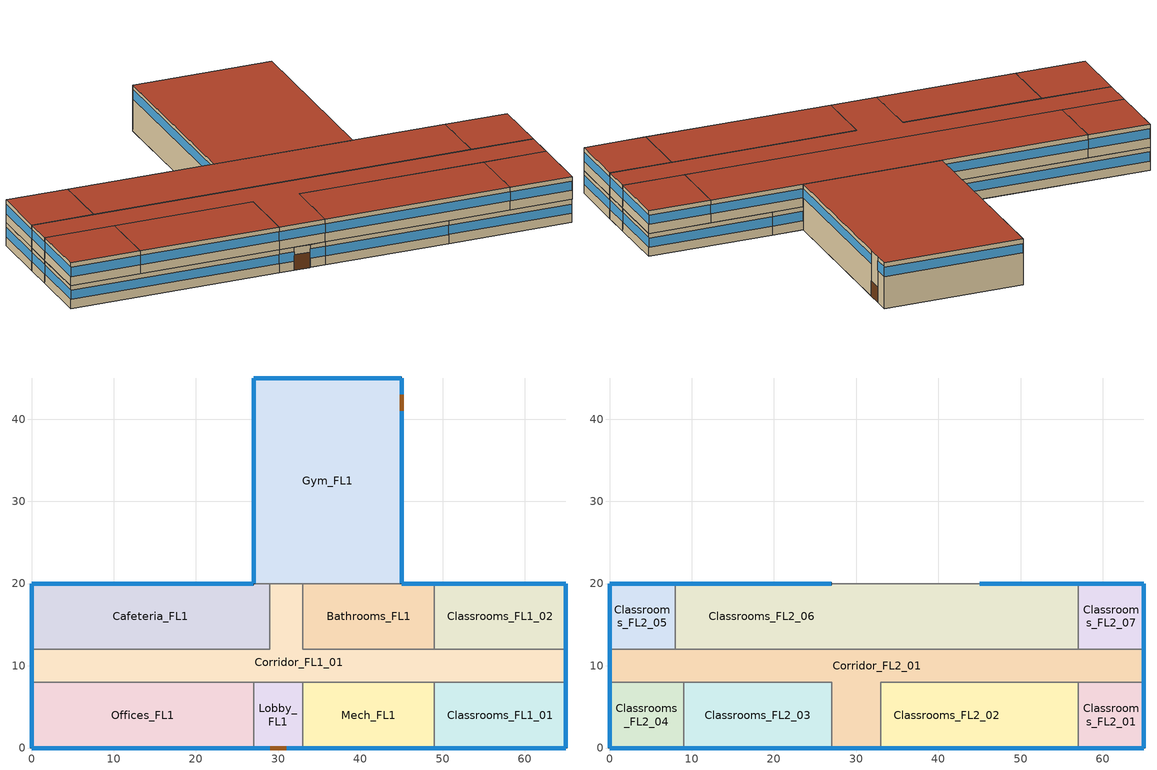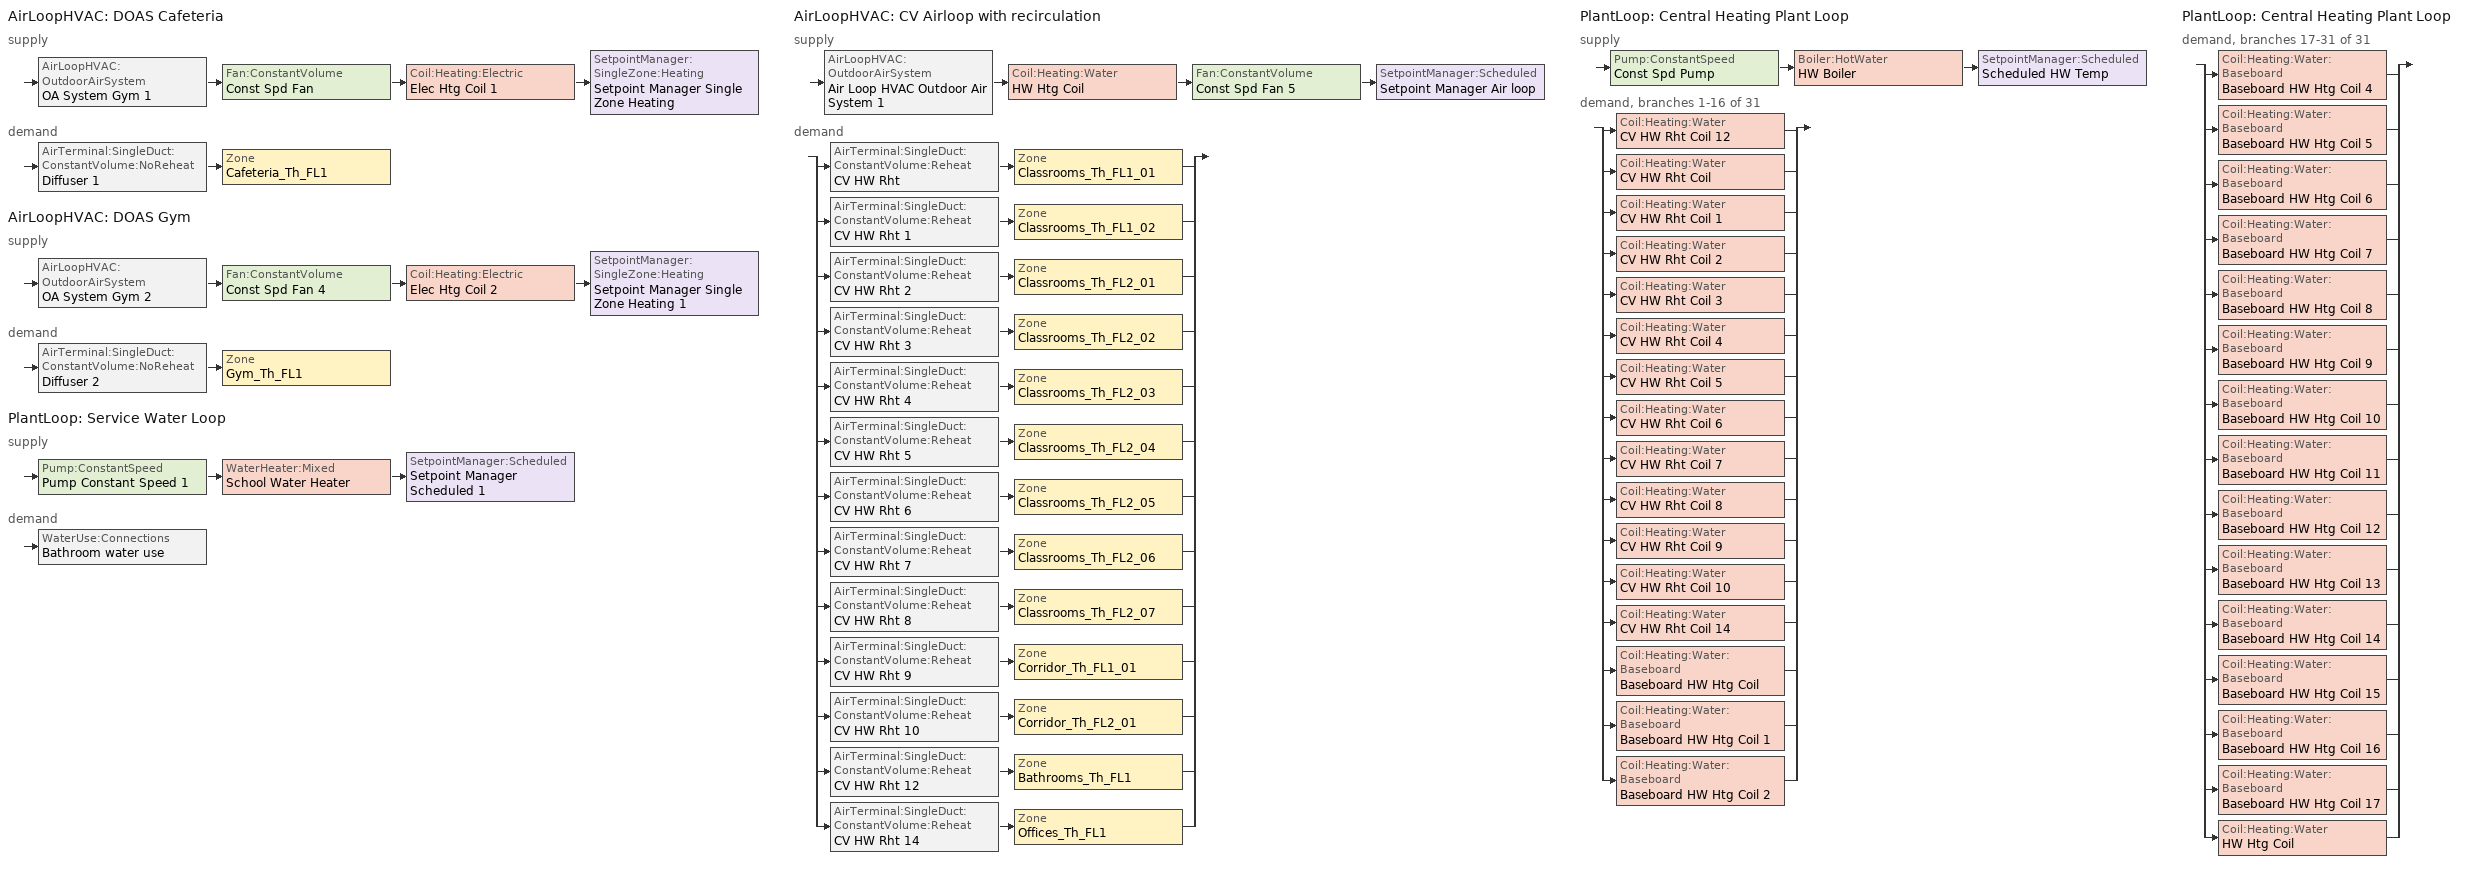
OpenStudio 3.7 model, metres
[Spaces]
Gym_FL1
 floor ground: 45,45 45,20 27,20 27,45 z0
 wall outside: 45,20 45,40.97 45,43.03 45,45 27,45 27,20 z0:6
 wall to Cafeteria_FL1: 27,20 29,20 z0:3
 wall to Corridor_FL1_01: 29,20 33,20 z0:3
 wall to Classrooms_FL2_06: 27,20 45,20 z3:6
 wall to Bathrooms_FL1: 33,20 45,20 z0:3
 window: 27,44.97 27,20.03 z4.2:5.4; 44.97,45 27.03,45 / 45,20.03 45,40.95 z4.2:5.41; 45,43.05 45,44.97 z4.2:5.46
 door: 45,41 45,43 z0:2
 roof outside: 45,20 45,45 27,45 27,20 z6
Offices_FL1
 floor ground: 27,8 27,0 0,0 0,8 z0
 wall outside: 0,8 0,0 27,0 z0:3
 wall to Corridor_FL1_01: 27,8 0,8 z0:3
 wall to Lobby_FL1: 27,0 27,8 z0:3
 window: 0,7.97 0,0.03 z1.2:2.41; 0.03,0 26.97,0 z1.2:2.4
Lobby_FL1
 floor ground: 33,8 33,0 27,0 27,8 z0
 wall outside: 27,0 28.97,0 31.03,0 33,0 z0:3
 wall to Corridor_FL1_01: 33,8 27,8 z0:3
 wall to Mech_FL1: 33,0 33,8 z0:3
 window: 27.03,0 28.95,0 / 31.05,0 32.97,0 z1.2:2.43
 door: 29,0 31,0 z0:2
Mech_FL1
 floor ground: 49,8 49,0 33,0 33,8 z0
 wall outside: 33,0 49,0 z0:3
 wall to Corridor_FL1_01: 49,8 33,8 z0:3
 wall to Classrooms_FL1_01: 49,0 49,8 z0:3
 window: 33.03,0 48.97,0 z1.2:2.4
Classrooms_FL1_01
 floor ground: 65,8 65,0 49,0 49,8 z0
 wall outside: 49,0 65,0 65,8 z0:3
 wall to Corridor_FL1_01: 65,8 49,8 z0:3
 window: 49.03,0 64.97,0 z1.2:2.4; 65,0.03 65,7.97 z1.2:2.41
Classrooms_FL1_02
 floor ground: 65,20 65,12 49,12 49,20 z0
 wall outside: 65,12 65,20 49,20 z0:3
 wall to Corridor_FL1_01: 49,12 65,12 z0:3
 wall to Bathrooms_FL1: 49,20 49,12 z0:3
 window: 65,12.03 65,19.97 z1.2:2.41; 64.97,20 49.03,20 z1.2:2.4
Bathrooms_FL1
 floor ground: 49,20 49,12 33,12 33,20 z0
 wall outside: 49,20 45,20 z0:3
 wall to Corridor_FL1_01: 33,20 33,12 49,12 z0:3
 window: 48.97,20 45.03,20 z1.2:2.42
Cafeteria_FL1
 floor ground: 29,20 29,12 0,12 0,20 z0
 wall outside: 27,20 0,20 0,12 z0:3
 wall to Corridor_FL1_01: 0,12 29,12 29,20 z0:3
 window: 26.97,20 0.03,20 z1.2:2.4; 0,19.97 0,12.03 z1.2:2.41
Corridor_FL1_01
 floor ground: 33,20 33,12 65,12 65,8 0,8 0,12 29,12 29,20 z0
 wall outside: 65,8 65,12 / 0,12 0,8 z0:3
 window: 0,11.97 0,8.03 / 65,8.03 65,11.97 z1.2:2.42
Classrooms_FL2_04
 floor to Offices_FL1: 9,8 9,0 0,0 0,8 z3
 wall outside: 0,8 0,0 9,0 z3:6
 wall to Corridor_FL2_01: 9,8 0,8 z3:6
 wall to Classrooms_FL2_03: 9,0 9,8 z3:6
 window: 0,7.97 0,0.03 / 0.03,0 8.97,0 z4.2:5.41
 roof outside: 9,0 9,8 0,8 0,0 z6
Classrooms_FL2_05
 floor to Cafeteria_FL1: 8,20 8,12 0,12 0,20 z3
 wall outside: 8,20 0,20 0,12 z3:6
 wall to Corridor_FL2_01: 0,12 8,12 z3:6
 wall to Classrooms_FL2_06: 8,12 8,20 z3:6
 window: 0,19.97 0,12.03 / 7.97,20 0.03,20 z4.2:5.41
 roof outside: 8,12 8,20 0,20 0,12 z6
Classrooms_FL2_01
 floor to Classrooms_FL1_01: 65,8 65,0 57,0 57,8 z3
 wall outside: 57,0 65,0 65,8 z3:6
 wall to Classrooms_FL2_02: 57,8 57,0 z3:6
 wall to Corridor_FL2_01: 65,8 57,8 z3:6
 window: 57.03,0 64.97,0 / 65,0.03 65,7.97 z4.2:5.41
 roof outside: 65,0 65,8 57,8 57,0 z6
Classrooms_FL2_07
 floor to Classrooms_FL1_02: 65,20 65,12 57,12 57,20 z3
 wall outside: 65,12 65,20 57,20 z3:6
 wall to Classrooms_FL2_06: 57,20 57,12 z3:6
 wall to Corridor_FL2_01: 57,12 65,12 z3:6
 window: 64.97,20 57.03,20 / 65,12.03 65,19.97 z4.2:5.41
 roof outside: 65,12 65,20 57,20 57,12 z6
Classrooms_FL2_02
 floor to Mech_FL1: 49,8 49,0 33,0 33,8 z3
 floor to Classrooms_FL1_01: 57,8 57,0 49,0 49,8 z3
 wall outside: 33,0 57,0 z3:6
 wall to Corridor_FL2_01: 57,8 33,8 33,0 z3:6
 window: 33.03,0 56.97,0 z4.2:5.4
 roof outside: 57,0 57,8 33,8 33,0 z6
Classrooms_FL2_03
 floor to Offices_FL1: 27,8 27,0 9,0 9,8 z3
 wall outside: 9,0 27,0 z3:6
 wall to Corridor_FL2_01: 27,0 27,8 9,8 z3:6
 window: 9.03,0 26.97,0 z4.2:5.4
 roof outside: 27,0 27,8 9,8 9,0 z6
Classrooms_FL2_06
 floor to Bathrooms_FL1: 49,20 49,12 33,12 33,20 z3
 floor to Classrooms_FL1_02: 57,20 57,12 49,12 49,20 z3
 floor to Corridor_FL1_01: 33,20 33,12 29,12 29,20 z3
 floor to Cafeteria_FL1: 29,20 29,12 8,12 8,20 z3
 wall outside: 27,20 8,20 / 57,20 45,20 z3:6
 wall to Corridor_FL2_01: 8,12 57,12 z3:6
 window: 56.97,20 45.03,20 z4.2:5.41; 26.97,20 8.03,20 z4.2:5.4
 roof outside: 57,12 57,20 8,20 8,12 z6
Corridor_FL2_01
 floor to Corridor_FL1_01: 65,12 65,8 0,8 0,12 z3
 floor to Lobby_FL1: 33,8 33,0 27,0 27,8 z3
 wall outside: 65,8 65,12 / 0,12 0,8 / 27,0 33,0 z3:6
 window: 0,11.97 0,8.03 / 65,8.03 65,11.97 z4.2:5.42; 27.03,0 32.97,0 z4.2:5.41
 roof outside: 33,0 33,8 65,8 65,12 0,12 0,8 27,8 27,0 z6
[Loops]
AirLoopHVAC 'DOAS Cafeteria'
 supply: AirLoopHVAC:OutdoorAirSystem 'OA System Gym 1' > Fan:ConstantVolume 'Const Spd Fan' > Coil:Heating:Electric 'Elec Htg Coil 1' > SetpointManager:SingleZone:Heating 'Setpoint Manager Single Zone Heating'
 demand: AirTerminal:SingleDuct:ConstantVolume:NoReheat 'Diffuser 1' > Zone 'Cafeteria_Th_FL1'
AirLoopHVAC 'DOAS Gym'
 supply: AirLoopHVAC:OutdoorAirSystem 'OA System Gym 2' > Fan:ConstantVolume 'Const Spd Fan 4' > Coil:Heating:Electric 'Elec Htg Coil 2' > SetpointManager:SingleZone:Heating 'Setpoint Manager Single Zone Heating 1'
 demand: AirTerminal:SingleDuct:ConstantVolume:NoReheat 'Diffuser 2' > Zone 'Gym_Th_FL1'
PlantLoop 'Service Water Loop'
 supply: Pump:ConstantSpeed 'Pump Constant Speed 1' > WaterHeater:Mixed 'School Water Heater' > SetpointManager:Scheduled 'Setpoint Manager Scheduled 1'
 demand: WaterUse:Connections 'Bathroom water use'
AirLoopHVAC 'CV Airloop with recirculation'
 supply: AirLoopHVAC:OutdoorAirSystem 'Air Loop HVAC Outdoor Air System 1' > Coil:Heating:Water 'HW Htg Coil' > Fan:ConstantVolume 'Const Spd Fan 5' > SetpointManager:Scheduled 'Setpoint Manager Air loop'
 demand: split
  | AirTerminal:SingleDuct:ConstantVolume:Reheat 'CV HW Rht' > Zone 'Classrooms_Th_FL1_01'
  | AirTerminal:SingleDuct:ConstantVolume:Reheat 'CV HW Rht 1' > Zone 'Classrooms_Th_FL1_02'
  | AirTerminal:SingleDuct:ConstantVolume:Reheat 'CV HW Rht 2' > Zone 'Classrooms_Th_FL2_01'
  | AirTerminal:SingleDuct:ConstantVolume:Reheat 'CV HW Rht 3' > Zone 'Classrooms_Th_FL2_02'
  | AirTerminal:SingleDuct:ConstantVolume:Reheat 'CV HW Rht 4' > Zone 'Classrooms_Th_FL2_03'
  | AirTerminal:SingleDuct:ConstantVolume:Reheat 'CV HW Rht 5' > Zone 'Classrooms_Th_FL2_04'
  | AirTerminal:SingleDuct:ConstantVolume:Reheat 'CV HW Rht 6' > Zone 'Classrooms_Th_FL2_05'
  | AirTerminal:SingleDuct:ConstantVolume:Reheat 'CV HW Rht 7' > Zone 'Classrooms_Th_FL2_06'
  | AirTerminal:SingleDuct:ConstantVolume:Reheat 'CV HW Rht 8' > Zone 'Classrooms_Th_FL2_07'
  | AirTerminal:SingleDuct:ConstantVolume:Reheat 'CV HW Rht 9' > Zone 'Corridor_Th_FL1_01'
  | AirTerminal:SingleDuct:ConstantVolume:Reheat 'CV HW Rht 10' > Zone 'Corridor_Th_FL2_01'
  | AirTerminal:SingleDuct:ConstantVolume:Reheat 'CV HW Rht 12' > Zone 'Bathrooms_Th_FL1'
  | AirTerminal:SingleDuct:ConstantVolume:Reheat 'CV HW Rht 14' > Zone 'Offices_Th_FL1'
PlantLoop 'Central Heating Plant Loop'
 supply: Pump:ConstantSpeed 'Const Spd Pump' > Boiler:HotWater 'HW Boiler' > SetpointManager:Scheduled 'Scheduled HW Temp'
 demand, branches 1-16 of 31: split
  | Coil:Heating:Water 'CV HW Rht Coil 12'
  | Coil:Heating:Water 'CV HW Rht Coil'
  | Coil:Heating:Water 'CV HW Rht Coil 1'
  | Coil:Heating:Water 'CV HW Rht Coil 2'
  | Coil:Heating:Water 'CV HW Rht Coil 3'
  | Coil:Heating:Water 'CV HW Rht Coil 4'
  | Coil:Heating:Water 'CV HW Rht Coil 5'
  | Coil:Heating:Water 'CV HW Rht Coil 6'
  | Coil:Heating:Water 'CV HW Rht Coil 7'
  | Coil:Heating:Water 'CV HW Rht Coil 8'
  | Coil:Heating:Water 'CV HW Rht Coil 9'
  | Coil:Heating:Water 'CV HW Rht Coil 10'
  | Coil:Heating:Water 'CV HW Rht Coil 14'
  | Coil:Heating:Water:Baseboard 'Baseboard HW Htg Coil'
  | Coil:Heating:Water:Baseboard 'Baseboard HW Htg Coil 1'
  | Coil:Heating:Water:Baseboard 'Baseboard HW Htg Coil 2'
PlantLoop 'Central Heating Plant Loop'
 demand, branches 17-31 of 31: split
  | Coil:Heating:Water:Baseboard 'Baseboard HW Htg Coil 4'
  | Coil:Heating:Water:Baseboard 'Baseboard HW Htg Coil 5'
  | Coil:Heating:Water:Baseboard 'Baseboard HW Htg Coil 6'
  | Coil:Heating:Water:Baseboard 'Baseboard HW Htg Coil 7'
  | Coil:Heating:Water:Baseboard 'Baseboard HW Htg Coil 8'
  | Coil:Heating:Water:Baseboard 'Baseboard HW Htg Coil 9'
  | Coil:Heating:Water:Baseboard 'Baseboard HW Htg Coil 10'
  | Coil:Heating:Water:Baseboard 'Baseboard HW Htg Coil 11'
  | Coil:Heating:Water:Baseboard 'Baseboard HW Htg Coil 12'
  | Coil:Heating:Water:Baseboard 'Baseboard HW Htg Coil 13'
  | Coil:Heating:Water:Baseboard 'Baseboard HW Htg Coil 14'
  | Coil:Heating:Water:Baseboard 'Baseboard HW Htg Coil 15'
  | Coil:Heating:Water:Baseboard 'Baseboard HW Htg Coil 16'
  | Coil:Heating:Water:Baseboard 'Baseboard HW Htg Coil 17'
  | Coil:Heating:Water 'HW Htg Coil'
[Building]
Building 1: North Axis {deg}=-0; Default Construction Set=School_ConstructionSet_Pre1970
[Site]
MONTREAL-TRUDEAU-IAP: Latitude {deg}=45.467; Longitude {deg}=-73.733; Time Zone {hr}=-5; Elevation {m}=36
[ClimateZones]
Climate Zone Institution Name 1=ASHRAE; Climate Zone Document Name 1=ANSI/ASHRAE Standard 169; Climate Zone Document Year 1=2006; Climate Zone Institution Name 2=CEC; Climate Zone Document Name 2=California Climate Zone Descriptions; Climate Zone Document Year 2=1995
[SizingPeriod:DesignDay] Barometric Pressure {Pa}=100893; Rain Indicator=No; Snow Indicator=No; Day of Month=21; Daylight Saving Time Indicator=No; Humidity Condition Type=Wetbulb; Dry-Bulb Temperature Range Modifier Type=DefaultMultipliers
Name | Maximum Dry-Bulb Temperature {C} | Daily Dry-Bulb Temperature Range {deltaC} | Wind Speed {m/s} | Wind Direction {deg} | Sky Clearness | Month | Day Type | Wetbulb or DewPoint at Maximum Dry-Bulb {C} | Solar Model Indicator | ASHRAE Clear Sky Optical Depth for Beam Irradiance | ASHRAE Clear Sky Optical Depth for Diffuse Irradiance
Montreal-Trudeau Intl AP Ann Htg 99.6% Condns DB | -22.9 | 0 | 4.3 | 260 | 0 | 1 | WinterDesignDay | -22.9 | ASHRAEClearSky
Montreal-Trudeau Intl AP Ann Clg .4% Condns DB=>MWB | 30.3 | 8.8 | 5.4 | 230 |  | 7 | SummerDesignDay | 22.1 | ASHRAETau | 0.431 | 2.246
[Material] Visible Absorptance=0.5
Name | Roughness | Thickness {m} | Conductivity {W/m-K} | Density {kg/m3} | Specific Heat {J/kg-K} | Solar Absorptance | Thermal Absorptance
Wood_Furniture | Smooth | 0.05 | 0.2 | 600 | 2300 | 0.5
Brick Facade | MediumRough | 0.10159 | 1.311205 | 2080 | 921.096 | 0.6 | 0.9
ExtWallConcrete_Insulation_Pre1970 | MediumRough | 0.0312 | 0.034615 | 28.8 | 1214.172 | 0.5 | 0.9
Gypsum Board | Smooth | 0.016 | 0.16 | 800 | 837 | 0.3 | 0.9
Roof Gravel | MediumRough | 0.01271 | 1.443433 | 880 | 1674.72 | 0.7 | 0.9
Roof_Insulation_Pre1970 | MediumRough | 0.116 | 0.034615 | 28.8 | 1214.172 | 0.5 | 0.9
Lightweight Concrete Roof | MediumRough | 0.0508102 | 0.360512 | 1280 | 837.36 | 0.5 | 0.9
Heavy Weight Concrete Int Floor | Rough | 0.1016 | 1.311 | 2240 | 836.8 | 0.5 | 0.9
Heavy Weight Concrete Slab | Rough | 0.3048 | 1.311 | 2240 | 836.8 | 0.5 | 0.9
[Construction]
Furnishings 1; Furnishings 2; Furnishings 3: Wood_Furniture
School_ExtWall_Pre1970: Brick Facade, Air Layer, ExtWallConcrete_Insulation_Pre1970, Gypsum Board
School_Roof_Pre1970: Roof Gravel, Roof_Insulation_Pre1970, Lightweight Concrete Roof
School_Floor_Pre1970: Heavy Weight Concrete Int Floor, Flooring Tile
School_IntWall: Gypsum Board, Gypsum Board
School_Ceiling_Pre1970: Flooring Tile, Heavy Weight Concrete Int Floor
School_Slab_Pre1970: Heavy Weight Concrete Slab, Flooring Tile
School_FixedWindow_old-construction: School_OldConstruction_FixedAssemblyWindow
School_OperableWindow_old-construction: School_OldConstruction_OperableAssemblyWindow
School_Door_old-construction: Door panel
[DefaultConstructionSet]
School_ConstructionSet_Pre1970: Default Exterior Surface Constructions=Default Surface Constructions 43; Default Interior Surface Constructions=Default Surface Constructions 44; Default Ground Contact Surface Constructions=Default Surface Constructions 45; Default Exterior SubSurface Constructions=Default Sub Surface Constructions 29; Default Interior SubSurface Constructions=Default Sub Surface Constructions 30
[DefaultSurfaceConstructions]
Name | Wall Construction | Roof Ceiling Construction | Floor Construction
Default Surface Constructions 43 | School_ExtWall_Pre1970 | School_Roof_Pre1970
Default Surface Constructions 44 | School_IntWall | School_Ceiling_Pre1970 | School_Floor_Pre1970
Default Surface Constructions 45 |  |  | School_Slab_Pre1970
[DefaultSubSurfaceConstructions] Fixed Window Construction=School_FixedWindow_old-construction; Door Construction=School_Door_old-construction
Name | Operable Window Construction
Default Sub Surface Constructions 29 | School_OperableWindow_old-construction
Default Sub Surface Constructions 30
[Material:NoMass] Roughness=MediumRough; Thermal Absorptance=0.9
Name | Thermal Resistance {m2-K/W} | Solar Absorptance | Visible Absorptance
Air Layer | 0.157 | 0.7 | 0.7
Flooring Tile | 0.13 | 0.5 | 0.2
Door panel | 0.475964 | 0.7 | 0.7
[WindowMaterial:SimpleGlazingSystem] U-Factor {W/m2-K}=3.52036; Solar Heat Gain Coefficient=0.41
School_OldConstruction_FixedAssemblyWindow; School_OldConstruction_OperableAssemblyWindow
[DesignSpecification:OutdoorAir] Outdoor Air Method=Sum
Name | Outdoor Air Flow per Person {m3/s-person} | Outdoor Air Flow per Floor Area {m3/s-m2} | Outdoor Air Flow Rate {m3/s} | Outdoor Air Flow Rate Fraction Schedule
Cafeteria Outdoor Air | 0.0038 | 0.0009 | 0
Gym Outdoor Air | 0.01 | 0.0009 | 0
Classroom Outdoor Air | 0.005 | 0.0006
Corridor Outdoor Air |  | 0.0003
Office Outdoor Air | 0.0025 | 0.0003
Bathrooms Outdoor Air | 0 |  | 1.3 | HVACOperationSchd
[ThermostatSetpoint:DualSetpoint] Heating Setpoint Temperature Schedule=HTGSETP_SCH
Thermostat Setpoint Dual Setpoint 1; Thermostat Setpoint Dual Setpoint 2; Thermostat Setpoint Dual Setpoint 3; Thermostat Setpoint Dual Setpoint 4; Thermostat Setpoint Dual Setpoint 5; Thermostat Setpoint Dual Setpoint 6; Thermostat Setpoint Dual Setpoint 7; Thermostat Setpoint Dual Setpoint 8; Thermostat Setpoint Dual Setpoint 9; Thermostat Setpoint Dual Setpoint 10; Thermostat Setpoint Dual Setpoint 11; Thermostat Setpoint Dual Setpoint 12; Thermostat Setpoint Dual Setpoint 13; Thermostat Setpoint Dual Setpoint 14; Thermostat Setpoint Dual Setpoint 15; Thermostat Setpoint Dual Setpoint 16; Thermostat Setpoint Dual Setpoint 17
[ShadingControl]
Shading Control 1: Shading Type=InteriorBlind; Multiple Surface Control Type=Sequential
[Space]
Name | Space Type | Thermal Zone | Design Specification Outdoor Air Object
Gym_FL1 | Gym | Gym_Th_FL1
Classrooms_FL2_04 | Classroom | Classrooms_Th_FL2_04
Classrooms_FL2_05 | Classroom | Classrooms_Th_FL2_05
Classrooms_FL2_01 | Classroom | Classrooms_Th_FL2_01
Classrooms_FL2_07 | Classroom | Classrooms_Th_FL2_07
Classrooms_FL2_02 | Classroom | Classrooms_Th_FL2_02
Classrooms_FL2_03 | Classroom | Classrooms_Th_FL2_03
Classrooms_FL2_06 | Classroom | Classrooms_Th_FL2_06
Offices_FL1 | Offices | Offices_Th_FL1
Lobby_FL1 | Lobby | Lobby_Th_FL1
Mech_FL1 | Mech | Mech_Th_FL1
Classrooms_FL1_01 | Classroom | Classrooms_Th_FL1_01
Classrooms_FL1_02 | Classroom | Classrooms_Th_FL1_02
Bathrooms_FL1 | Bathrooms | Bathrooms_Th_FL1 | Bathrooms Outdoor Air
Cafeteria_FL1 | Cafeteria | Cafeteria_Th_FL1
Corridor_FL2_01 | Corridors | Corridor_Th_FL2_01
Corridor_FL1_01 | Corridors | Corridor_Th_FL1_01
[BuildingStory] Nominal Floor to Floor Height {m}=3.048
Name | Nominal Z Coordinate {m}
Building Story 1 | 0
Building Story 2 | 3.048
[ThermalZone] Use Ideal Air Loads=No
Name | Thermostat
Classrooms_Th_FL1_01 | Thermostat Setpoint Dual Setpoint 2
Classrooms_Th_FL1_02 | Thermostat Setpoint Dual Setpoint 3
Classrooms_Th_FL2_01 | Thermostat Setpoint Dual Setpoint 17
Classrooms_Th_FL2_02 | Thermostat Setpoint Dual Setpoint 12
Classrooms_Th_FL2_03 | Thermostat Setpoint Dual Setpoint 16
Classrooms_Th_FL2_04 | Thermostat Setpoint Dual Setpoint 10
Classrooms_Th_FL2_05 | Thermostat Setpoint Dual Setpoint 11
Classrooms_Th_FL2_06 | Thermostat Setpoint Dual Setpoint 4
Classrooms_Th_FL2_07 | Thermostat Setpoint Dual Setpoint 13
Corridor_Th_FL1_01 | Thermostat Setpoint Dual Setpoint 15
Corridor_Th_FL2_01 | Thermostat Setpoint Dual Setpoint 7
Gym_Th_FL1 | Thermostat Setpoint Dual Setpoint 5
Offices_Th_FL1 | Thermostat Setpoint Dual Setpoint 14
Cafeteria_Th_FL1 | Thermostat Setpoint Dual Setpoint 9
Bathrooms_Th_FL1 | Thermostat Setpoint Dual Setpoint 1
Lobby_Th_FL1 | Thermostat Setpoint Dual Setpoint 8
Mech_Th_FL1 | Thermostat Setpoint Dual Setpoint 6
[Sizing:Zone] Zone Cooling Design Supply Air Temperature Input Method=SupplyAirTemperature; Zone Cooling Design Supply Air Temperature {C}=14; Zone Cooling Design Supply Air Temperature Difference {deltaC}=11.11; Zone Heating Design Supply Air Temperature Input Method=SupplyAirTemperature; Zone Heating Design Supply Air Temperature {C}=40; Zone Heating Design Supply Air Temperature Difference {deltaC}=11.11; Zone Cooling Design Supply Air Humidity Ratio {kg-H2O/kg-air}=0.0085; Zone Heating Design Supply Air Humidity Ratio {kg-H2O/kg-air}=0.008; Cooling Design Air Flow Method=DesignDay; Heating Design Air Flow Method=DesignDay; Account for Dedicated Outdoor Air System=No; Dedicated Outdoor Air System Control Strategy=NeutralSupplyAir; Dedicated Outdoor Air Low Setpoint Temperature for Design {C}=autosize; Dedicated Outdoor Air High Setpoint Temperature for Design {C}=autosize; Zone Load Sizing Method=Sensible Load Only No Latent Load; Zone Latent Cooling Design Supply Air Humidity Ratio Input Method=HumidityRatioDifference; Zone Cooling Design Supply Air Humidity Ratio Difference {kgWater/kgDryAir}=0.005; Zone Latent Heating Design Supply Air Humidity Ratio Input Method=HumidityRatioDifference; Zone Humidification Design Supply Air Humidity Ratio Difference {kgWater/kgDryAir}=0.005
Classrooms_Th_FL1_01; Classrooms_Th_FL1_02; Classrooms_Th_FL2_01; Classrooms_Th_FL2_02; Classrooms_Th_FL2_03; Classrooms_Th_FL2_04; Classrooms_Th_FL2_05; Classrooms_Th_FL2_06; Classrooms_Th_FL2_07; Corridor_Th_FL1_01; Corridor_Th_FL2_01; Gym_Th_FL1; Offices_Th_FL1; Cafeteria_Th_FL1; Bathrooms_Th_FL1; Lobby_Th_FL1; Mech_Th_FL1
[Zone equipment]
Classrooms_Th_FL1_01: CV HW Rht, HW Baseboard 4
Classrooms_Th_FL1_02: CV HW Rht 1, HW Baseboard 14
Classrooms_Th_FL2_01: CV HW Rht 2, HW Baseboard 1
Classrooms_Th_FL2_02: CV HW Rht 3, HW Baseboard 7
Classrooms_Th_FL2_03: CV HW Rht 4, HW Baseboard 12
Classrooms_Th_FL2_04: CV HW Rht 5, HW Baseboard 9
Classrooms_Th_FL2_05: CV HW Rht 6, HW Baseboard 16
Classrooms_Th_FL2_06: CV HW Rht 7, HW Baseboard 5
Classrooms_Th_FL2_07: CV HW Rht 8, HW Baseboard 2
Corridor_Th_FL1_01: CV HW Rht 9, HW Baseboard 13
Corridor_Th_FL2_01: CV HW Rht 10, HW Baseboard 8
Gym_Th_FL1: Diffuser 2, HW Baseboard 10
Offices_Th_FL1: CV HW Rht 14, HW Baseboard 6
Cafeteria_Th_FL1: Diffuser 1, HW Baseboard 11
Bathrooms_Th_FL1: Zone Exhaust Fan 1, CV HW Rht 12, HW Baseboard
Lobby_Th_FL1: HW Baseboard 17
Mech_Th_FL1: HW Baseboard 15
[Fan:ZoneExhaust]
Zone Exhaust Fan 1: Availability Schedule=HVACOperationSchd; Fan Total Efficiency=0.7; Pressure Rise {Pa}=125; Maximum Flow Rate {m3/s}=1.3; Flow Fraction Schedule=MinOA_Sched; System Availability Manager Coupling Mode=Decoupled; Balanced Exhaust Fraction Schedule=ALWAYS_OFF
[AirLoopHVAC] Design Return Air Flow Fraction of Supply Air Flow=1
Name | Availability Schedule | Design Supply Air Flow Rate {m3/s}
DOAS Cafeteria; DOAS Gym | HVACOperationSchd | Autosize
CV Airloop with recirculation | HVACOperationSchedule | autosize
[Sizing:System] Preheat Design Temperature {C}=7; Preheat Design Humidity Ratio {kg-H2O/kg-Air}=0.008; Precool Design Temperature {C}=12.8; Precool Design Humidity Ratio {kg-H2O/kg-Air}=0.008; Central Cooling Design Supply Air Temperature {C}=12.8; 100% Outdoor Air in Cooling=Yes; 100% Outdoor Air in Heating=Yes; Central Cooling Design Supply Air Humidity Ratio {kg-H2O/kg-Air}=0.0085; Zone Maximum Outdoor Air Fraction=1; Cooling Supply Air Flow Rate Per Floor Area {m3/s-m2}=0.00996765; Cooling Fraction of Autosized Cooling Supply Air Flow Rate=1; Cooling Supply Air Flow Rate Per Unit Cooling Capacity {m3/s-W}=3.94755e-05; Heating Supply Air Flow Rate Per Floor Area {m3/s-m2}=0.00996765; Heating Fraction of Autosized Heating Supply Air Flow Rate=1; Heating Fraction of Autosized Cooling Supply Air Flow Rate=1; Heating Supply Air Flow Rate Per Unit Heating Capacity {m3/s-W}=3.15882e-05; Cooling Design Capacity Method=CoolingDesignCapacity; Cooling Design Capacity {W}=autosize; Cooling Design Capacity Per Floor Area {W/m2}=234.7; Fraction of Autosized Cooling Design Capacity=1; Heating Design Capacity Method=HeatingDesignCapacity; Heating Design Capacity {W}=autosize; Heating Design Capacity Per Floor Area {W/m2}=157; Fraction of Autosized Heating Design Capacity=1; Central Cooling Capacity Control Method=OnOff; Occupant Diversity=autosize
Name | Type of Load to Size On | Design Outdoor Air Flow Rate {m3/s} | Central Heating Maximum System Air Flow Ratio | Central Heating Design Supply Air Temperature {C} | Sizing Option | Central Heating Design Supply Air Humidity Ratio {kg-H2O/kg-Air} | Cooling Design Air Flow Method | Cooling Design Air Flow Rate {m3/s} | Heating Design Air Flow Method | Heating Design Air Flow Rate {m3/s} | System Outdoor Air Method
DOAS Cafeteria; DOAS Gym | Sensible | Autosize | Autosize | 40 | NonCoincident | 0.008 | DesignDay | 0 | DesignDay | 0 | ZoneSum
CV Airloop with recirculation | VentilationRequirement |  | 0.3 | 16.7
[Fan:ConstantVolume]
Name | Availability Schedule | Pressure Rise {Pa} | Maximum Flow Rate {m3/s}
Const Spd Fan; Const Spd Fan 4 | Always On Discrete | 75 | Autosize
Const Spd Fan 2; Const Spd Fan 3 | Always On Discrete hvac_library | 75 | Autosize
Const Spd Fan 5 | Always On Discrete hvac_library | 500 | AutoSize
[AirTerminal:SingleDuct:ConstantVolume:NoReheat] Availability Schedule=Always On Discrete; Maximum Air Flow Rate {m3/s}=AutoSize
Diffuser 1; Diffuser 2
[AirLoopHVAC:OutdoorAirSystem]
Name | Controller
OA System Gym 1 | Outdoor Air Controller 1
OA System Gym 2 | Outdoor Air Controller 2
Air Loop HVAC Outdoor Air System 1 | Controller Outdoor Air 1
[Controller:OutdoorAir] Maximum Outdoor Air Flow Rate {m3/s}=Autosize; Economizer Control Type=NoEconomizer; Economizer Maximum Limit Dry-Bulb Temperature {C}=28; Economizer Maximum Limit Enthalpy {J/kg}=64000; Economizer Minimum Limit Dry-Bulb Temperature {C}=-100; Lockout Type=NoLockout; Minimum Limit Type=FixedMinimum; High Humidity Control=No; Economizer Operation Staging=InterlockedWithMechanicalCooling
Name | Minimum Outdoor Air Flow Rate {m3/s} | Controller Mechanical Ventilation | Heat Recovery Bypass Control Type | Economizer Control Action Type
Outdoor Air Controller 1 | Autosize | Controller Mechanical Ventilation 2 | BypassWhenOAFlowGreaterThanMinimum
Outdoor Air Controller 2 | Autosize | Controller Mechanical Ventilation 3 | BypassWhenOAFlowGreaterThanMinimum
Controller Outdoor Air 1 | 0 | Controller Mechanical Ventilation 1 | BypassWhenWithinEconomizerLimits | ModulateFlow
[Controller:MechanicalVentilation]
Name | Availability Schedule | System Outdoor Air Method
Controller Mechanical Ventilation 2; Controller Mechanical Ventilation 3 | Always On Discrete hvac_library | ZoneSum
Controller Mechanical Ventilation 1 | Always On Discrete
[Coil:Heating:Electric] Availability Schedule=Always On Discrete hvac_library
Elec Htg Coil 1; Elec Htg Coil 2
[WaterUse:Connections]
Bathroom water use: Water Use Equipment Name 2=Water Fixture
[WaterUse:Equipment]
Water Fixture: Water Use Equipment Definition=SHW_WaterUseDefinition; Space=Bathrooms_FL1; Flow Rate Fraction Schedule=SHW_FlowRate_LphPerStudent
[PlantLoop] Glycol Concentration=0; Plant Loop Volume {m3}=Autocalculate; Load Distribution Scheme=Optimal
Name | Maximum Loop Temperature {C} | Minimum Loop Temperature {C} | Fluid Type
Service Water Loop | 60 | 10
Central Heating Plant Loop |  |  | Water
[Sizing:Plant] Loop Type=Heating; Sizing Option=NonCoincident; Zone Timesteps in Averaging Window=1; Coincident Sizing Factor Mode=None
Name | Design Loop Exit Temperature {C} | Loop Design Temperature Difference {deltaC}
Service Water Loop | 60 | 5
Central Heating Plant Loop | 82 | 11
[SetpointManager:Scheduled] Control Variable=Temperature
Name | Schedule
Setpoint Manager Scheduled 1 | SHW_Temperature_140F
Setpoint Manager Air loop | Air loop Central Temperature
Scheduled HW Temp | Boiler Outlet Setpoint Temperature
[Pump:ConstantSpeed] Rated Flow Rate {m3/s}=autosize; Rated Power Consumption {W}=autosize; Motor Efficiency=0.9; Fraction of Motor Inefficiencies to Fluid Stream=0; Pump Control Type=Intermittent; Design Power Sizing Method=PowerPerFlowPerPressure; Design Electric Power per Unit Flow Rate {W/(m3/s)}=348701.1; Design Shaft Power per Unit Flow Rate per Unit Head {W-s/m3-Pa}=1.28205
Name | Rated Pump Head {Pa}
Pump Constant Speed 1 | 29891
Const Spd Pump | 179352
[WaterHeater:Mixed]
School Water Heater: Tank Volume {m3}=Autosize; Setpoint Temperature Schedule=SHW_Temperature_140F; Deadband Temperature Difference {deltaC}=5; Maximum Temperature Limit {C}=82.22222; Heater Control Type=Cycle; Heater Maximum Capacity {W}=Autosize; Heater Fuel Type=Electricity; Heater Thermal Efficiency=1; Off Cycle Parasitic Fuel Consumption Rate {W}=10; Off Cycle Parasitic Fuel Type=Electricity; Off Cycle Parasitic Heat Fraction to Tank=0; On Cycle Parasitic Fuel Consumption Rate {W}=10; On Cycle Parasitic Fuel Type=Electricity; Ambient Temperature Indicator=ThermalZone; Ambient Temperature Thermal Zone=Mech_Th_FL1; Off Cycle Loss Coefficient to Ambient Temperature {W/K}=4; On Cycle Loss Coefficient to Ambient Temperature {W/K}=4; Use Side Effectiveness=1; Source Side Effectiveness=1; Use Side Design Flow Rate {m3/s}=autosize; Source Side Design Flow Rate {m3/s}=autosize; Indirect Water Heating Recovery Time {hr}=1.5; Source Side Flow Control Mode=IndirectHeatPrimarySetpoint
[WaterHeater:Sizing]
School Water Heater: Design Mode=PeakDraw; Time Storage Can Meet Peak Draw {hr}=0.538503; Time for Tank Recovery {hr}=2; Nominal Tank Volume for Autosizing Plant Connections {m3}=1
[SetpointManager:SingleZone:Heating] Control Variable=Temperature; Minimum Supply Air Temperature {C}=10; Maximum Supply Air Temperature {C}=18
Name | Control Zone
Setpoint Manager Single Zone Heating | Cafeteria_Th_FL1
Setpoint Manager Single Zone Heating 1 | Gym_Th_FL1
[WaterUse:Equipment:Definition]
SHW_WaterUseDefinition: Peak Flow Rate {m3/s}=0.00010278; Target Temperature Schedule=SHW_Temperature_140F; Sensible Fraction Schedule=Fraction Sensible - 0.2; Latent Fraction Schedule=Fraction Sensible - 0.05
[AirTerminal:SingleDuct:ConstantVolume:Reheat] Availability Schedule=Always On Discrete hvac_library; Maximum Air Flow Rate {m3/s}=autosize; Maximum Hot Water or Steam Flow Rate {m3/s}=autosize; Minimum Hot Water or Steam Flow Rate {m3/s}=0; Convergence Tolerance=0.001; Maximum Reheat Air Temperature {C}=35
Name | Reheat Coil
CV HW Rht | CV HW Rht Coil
CV HW Rht 1 | CV HW Rht Coil 1
CV HW Rht 2 | CV HW Rht Coil 2
CV HW Rht 3 | CV HW Rht Coil 3
CV HW Rht 4 | CV HW Rht Coil 4
CV HW Rht 5 | CV HW Rht Coil 5
CV HW Rht 6 | CV HW Rht Coil 6
CV HW Rht 7 | CV HW Rht Coil 7
CV HW Rht 8 | CV HW Rht Coil 8
CV HW Rht 9 | CV HW Rht Coil 9
CV HW Rht 10 | CV HW Rht Coil 10
CV HW Rht 12 | CV HW Rht Coil 12
CV HW Rht 14 | CV HW Rht Coil 14
[Coil:Heating:Water] Availability Schedule=Always On Discrete hvac_library
CV HW Rht Coil; CV HW Rht Coil 1; CV HW Rht Coil 2; CV HW Rht Coil 3; CV HW Rht Coil 4; CV HW Rht Coil 5; CV HW Rht Coil 6; CV HW Rht Coil 7; CV HW Rht Coil 8; CV HW Rht Coil 9; CV HW Rht Coil 10; CV HW Rht Coil 12; CV HW Rht Coil 14; HW Htg Coil
[Boiler:HotWater]
HW Boiler: Fuel Type=Electricity; Nominal Thermal Efficiency=1; Efficiency Curve Temperature Evaluation Variable=LeavingBoiler; Normalized Boiler Efficiency Curve=Boiler Efficiency; Water Outlet Upper Temperature Limit {C}=99; Boiler Flow Mode=NotModulated; On Cycle Parasitic Electric Load {W}=0; Off Cycle Parasitic Fuel Load {W}=0; Sizing Factor=1
[ZoneHVAC:Baseboard:Convective:Water] Availability Schedule=Always On Discrete hvac_library
Name | Heating Coil
HW Baseboard | Baseboard HW Htg Coil
HW Baseboard 1 | Baseboard HW Htg Coil 1
HW Baseboard 2 | Baseboard HW Htg Coil 2
HW Baseboard 4 | Baseboard HW Htg Coil 4
HW Baseboard 5 | Baseboard HW Htg Coil 5
HW Baseboard 6 | Baseboard HW Htg Coil 6
HW Baseboard 7 | Baseboard HW Htg Coil 7
HW Baseboard 8 | Baseboard HW Htg Coil 8
HW Baseboard 9 | Baseboard HW Htg Coil 9
HW Baseboard 10 | Baseboard HW Htg Coil 10
HW Baseboard 11 | Baseboard HW Htg Coil 11
HW Baseboard 12 | Baseboard HW Htg Coil 12
HW Baseboard 13 | Baseboard HW Htg Coil 13
HW Baseboard 14 | Baseboard HW Htg Coil 14
HW Baseboard 15 | Baseboard HW Htg Coil 15
HW Baseboard 16 | Baseboard HW Htg Coil 16
HW Baseboard 17 | Baseboard HW Htg Coil 17
[Coil:Heating:Water:Baseboard] Heating Design Capacity Method=HeatingDesignCapacity; Heating Design Capacity {W}=Autosize; Heating Design Capacity Per Floor Area {W/m2}=0; Fraction of Autosized Heating Design Capacity=0.8; U-Factor Times Area Value {W/K}=autosize; Maximum Water Flow Rate {m3/s}=autosize; Convergence Tolerance=0.001
Baseboard HW Htg Coil; Baseboard HW Htg Coil 1; Baseboard HW Htg Coil 2; Baseboard HW Htg Coil 4; Baseboard HW Htg Coil 5; Baseboard HW Htg Coil 6; Baseboard HW Htg Coil 7; Baseboard HW Htg Coil 8; Baseboard HW Htg Coil 9; Baseboard HW Htg Coil 10; Baseboard HW Htg Coil 11; Baseboard HW Htg Coil 12; Baseboard HW Htg Coil 13; Baseboard HW Htg Coil 14; Baseboard HW Htg Coil 15; Baseboard HW Htg Coil 16; Baseboard HW Htg Coil 17
[Controller:WaterCoil]
Controller Water Coil 1: Water Coil=HW Htg Coil; Action=Normal
[SpaceType]
Name | Design Specification Outdoor Air Object
Bathrooms; Mech
Cafeteria | Cafeteria Outdoor Air
Classroom | Classroom Outdoor Air
Corridors; Lobby | Corridor Outdoor Air
Gym | Gym Outdoor Air
Offices | Office Outdoor Air
[InternalMass] Multiplier=1
Name | Internal Mass Definition | Space or SpaceType
Internal Mass 10 | InternalMass_Furnishing | Bathrooms
Internal Mass 11 | InternalMass_Furnishing | Classroom
Internal Mass 14 | InternalMass_Furnishing 1 | Mech
Internal Mass 13 | InternalMass_Furnishing 2 | Offices
[InternalMass:Definition] Design Level Calculation Method=SurfaceArea; Surface Area {m2}=40
Name | Construction
InternalMass_Furnishing | Furnishings 1
InternalMass_Furnishing 1 | Furnishings 2
InternalMass_Furnishing 2 | Furnishings 3
[People] Activity Level Schedule=ACTIVITY_SCH; Multiplier=1
Name | People Definition | Space or SpaceType | Number of People Schedule
People 1 | School_Bathroom_People | Bathrooms | School_OccupantSchedule
People 2 | School_Cafeteria_People | Cafeteria | School_OccupantSchedule_Cafeteria
People 4 | School_Classroom_People | Classroom | School_OccupantSchedule
People 5 | School_Corridor_People | Corridors | School_OccupantSchedule
People 3 | School_Gym_People | Gym | School_OccupantSchedule
People 9 | School_Corridor_People | Lobby | School_OccupantSchedule
People 7 | School_Offices_People | Offices | School_OccupantSchedule
[People:Definition] Fraction Radiant=0.3; Enable ASHRAE 55 Comfort Warnings=No; Mean Radiant Temperature Calculation Type=ZoneAveraged; Thermal Comfort Model Type 1=AdaptiveASH55
Name | Number of People Calculation Method | Number of People {people} | Space Floor Area per Person {m2/person}
School_Bathroom_People; School_Corridor_People | People | 0
School_Cafeteria_People | Area/Person |  | 0.929
School_Classroom_People | Area/Person |  | 3.4
School_Gym_People | People | 25
School_Offices_People | Area/Person |  | 18.579
[Lights] Lights Definition=School_Lighting; Schedule=School_LightingSchedule; Fraction Replaceable=1
Name | Space or SpaceType
Lights 8 | Bathrooms
Lights 2 | Cafeteria
Lights 3 | Classroom
Lights 4 | Corridors
Lights 5 | Gym
Lights 9 | Lobby
Lights 10 | Mech
Lights 7 | Offices
[Lights:Definition]
School_Lighting: Design Level Calculation Method=Watts/Area; Watts per Space Floor Area {W/m2}=8; Fraction Radiant=0.4; Fraction Visible=0.2
[ElectricEquipment] Electric Equipment Definition=School_PlugLoads; Schedule=School_PlugLoadSchedule
Name | Space or SpaceType
Electric Equipment 2 | Classroom
Electric Equipment 3 | Gym
Electric Equipment 5 | Offices
[ElectricEquipment:Definition]
School_PlugLoads: Design Level Calculation Method=Watts/Area; Watts per Space Floor Area {W/m2}=5; Fraction Radiant=0.2
[SpaceInfiltration:DesignFlowRate] Velocity Term Coefficient=0
Name | Space or SpaceType | Schedule | Design Flow Rate Calculation Method | Design Flow Rate {m3/s} | Constant Term Coefficient | Temperature Term Coefficient | Velocity Squared Term Coefficient | Flow per Exterior Surface Area {m3/s-m2}
Lobby_Door_Infiltration 1 | Lobby | INFIL_Door_Opening_SCH | Flow/Space | 3.03132 | 1 | 0 | 0
School Infiltration NIST OldConstruction HVACoff | Bathrooms | HVACOperationSchedule_Inverse | Flow/ExteriorArea |  | -0.0043 | 0.003 | 0.0215 | 0.00056896
School Infiltration NIST OldConstruction HVACoff 1 | Cafeteria | HVACOperationSchedule_Inverse | Flow/ExteriorArea |  | -0.0043 | 0.003 | 0.0215 | 0.00056896
School Infiltration NIST OldConstruction HVACoff 2 | Corridors | HVACOperationSchedule_Inverse | Flow/ExteriorArea |  | -0.0043 | 0.003 | 0.0215 | 0.00056896
School Infiltration NIST OldConstruction HVACoff 3 | Offices | HVACOperationSchedule_Inverse | Flow/ExteriorArea |  | -0.0043 | 0.003 | 0.0215 | 0.00056896
School Infiltration NIST OldConstruction HVACoff 4 | Classroom | HVACOperationSchedule_Inverse | Flow/ExteriorArea |  | -0.0043 | 0.003 | 0.0215 | 0.00056896
School Infiltration NIST OldConstruction HVACoff 5 | Gym | HVACOperationSchedule_Inverse | Flow/ExteriorArea |  | -0.0043 | 0.003 | 0.0215 | 0.00056896
School Infiltration NIST OldConstruction HVACoff 6 | Lobby | HVACOperationSchedule_Inverse | Flow/ExteriorArea |  | -0.0043 | 0.003 | 0.0215 | 0.00056896
School Infiltration NIST OldConstruction HVACoff 7 | Mech | HVACOperationSchedule_Inverse | Flow/ExteriorArea |  | -0.0043 | 0.003 | 0.0215 | 0.00056896
School Infiltration NIST OldConstruction HVACon | Bathrooms | HVACOperationSchedule | Flow/ExteriorArea |  | 0 | 0.0056 | 0.0305 | 0.00056896
School Infiltration NIST OldConstruction HVACon 1 | Cafeteria | HVACOperationSchedule | Flow/ExteriorArea |  | 0 | 0.0056 | 0.0305 | 0.00056896
School Infiltration NIST OldConstruction HVACon 2 | Corridors | HVACOperationSchedule | Flow/ExteriorArea |  | 0 | 0.0056 | 0.0305 | 0.00056896
School Infiltration NIST OldConstruction HVACon 3 | Offices | HVACOperationSchedule | Flow/ExteriorArea |  | 0 | 0.0056 | 0.0305 | 0.00056896
School Infiltration NIST OldConstruction HVACon 4 | Classroom | HVACOperationSchedule | Flow/ExteriorArea |  | 0 | 0.0056 | 0.0305 | 0.00056896
School Infiltration NIST OldConstruction HVACon 5 | Gym | HVACOperationSchedule | Flow/ExteriorArea |  | 0 | 0.0056 | 0.0305 | 0.00056896
School Infiltration NIST OldConstruction HVACon 6 | Lobby | HVACOperationSchedule | Flow/ExteriorArea |  | 0 | 0.0056 | 0.0305 | 0.00056896
School Infiltration NIST OldConstruction HVACon 7 | Mech | HVACOperationSchedule | Flow/ExteriorArea |  | 0 | 0.0056 | 0.0305 | 0.00056896
[Schedule:Constant] Value=1
Always On Discrete; Always On Discrete hvac_library
[Schedule:Ruleset]
SHW_Temperature_140F: Default Day Schedule=SHW_Temperature_140F_Default; Summer Design Day Schedule=SHW_Temperature_140F_Summer_Design_Day; Winter Design Day Schedule=SHW_Temperature_140F_Winter_Design_Day
Fraction Sensible - 0.2: Default Day Schedule=Fraction Sensible DefaultDay - 0.2
Fraction Sensible - 0.05: Default Day Schedule=Fraction Latent DefaultDay - 0.05
SHW_FlowRate_LphPerStudent: Default Day Schedule=Schedule Day 3
Air loop Central Temperature: Default Day Schedule=Schedule Day 5
Boiler Outlet Setpoint Temperature: Default Day Schedule=Hot Water Temperature Default; Summer Design Day Schedule=Hot Water Temperature Summer Design Day; Winter Design Day Schedule=Hot Water Temperature Winter Design Day
School_OccupantSchedule: Default Day Schedule=Schedule Day 46; Holiday Schedule=Schedule Day 48
School_OccupantSchedule_Cafeteria: Default Day Schedule=Schedule Day 49
HVACOperationSchedule: Default Day Schedule=Schedule Day 6
HVACOperationSchedule_Inverse: Default Day Schedule=Schedule Day 50
School_LightingSchedule: Default Day Schedule=Schedule Day 70; Holiday Schedule=Schedule Day 52
School_PlugLoadSchedule: Default Day Schedule=Schedule Day 62; Holiday Schedule=Schedule Day 63
[Schedule:Day]
SHW_Temperature_140F_Default; SHW_Temperature_140F_Summer_Design_Day; SHW_Temperature_140F_Winter_Design_Day: 24, 0, 60
Fraction Sensible DefaultDay - 0.2: 24, 0, 0.2
Fraction Latent DefaultDay - 0.05: 24, 0, 0.05
Schedule Day 3: 9, 0, 0, 11, 0, 0.144, 13, 0, 0.489, 14, 0, 0.647, 15, 0, 0.287, 16, 0, 0.072, 24, 0, 0
Schedule Day 4; Schedule Day 48; Schedule Day 47: 24, 0, 0
Schedule Day 5: 24, 0, 13
Hot Water Temperature Default: 24, 0, 95
Hot Water Temperature Summer Design Day; Hot Water Temperature Winter Design Day: 24, 0, 67
Schedule Day 46: 8, 0, 0, 9, 0, 0.1, 12, 0, 0.9, 16, 0, 0.8, 17, 0, 0.5, 18, 0, 0.2, 19, 0, 0.1, 22, 0, 0.3, 23, 0, 0.1, 24, 0, 0
Schedule Day 49: 8, 0, 0, 11, 0, 0.05, 14, 0, 0.9, 22, 0, 0.05, 24, 0, 0
Schedule Day 6: 7, 0, 0, 19, 0, 1, 24, 0, 0
Schedule Day 50: 7, 0, 1, 19, 0, 0, 24, 0, 1
Schedule Day 70; Schedule Day 62: 6, 0, 0.175, 7, 0, 0.231, 8, 0, 0.385, 11, 0, 0.693, 12, 0, 0.539, 16, 0, 0.616, 17, 0, 0.385, 19, 0, 0.231, 24, 0, 0.175
Schedule Day 52; Schedule Day 55; Schedule Day 63; Schedule Day 65: 24, 0, 0.175
Schedule Day 60; Schedule Day 64: 6, 0, 0.175, 7, 0, 0.23076, 8, 0, 0.30768, 15, 0, 0.339027, 16, 0, 0.30768, 17, 0, 0.23076, 24, 0, 0.175
[Schedule:Compact]
ACTIVITY_SCH: Through: 12/31, For: AllDays, Until: 24:00, 120
INFIL_Door_Opening_SCH: Through: 12/31, For: Weekdays, Until: 07:00, 0, Until: 07:30, 0.1, Until: 08:00, 0.5, Until: 15:00, 0.05, Until: 15:30, 0.1, Until: 16:00, 0.5, Until: 18:00, 0.05, Until: 24:00, 0, For: Saturday Sunday Holidays AllOtherDays, Until: 24:00, 0
HVACOperationSchd: Through: 12/31, For: Weekdays SummerDesignDay WinterDesignDay, Until: 07:00, 0, Until: 19:00, 1, Until: 24:00, 0, For: WeekEnds Holidays AllOtherDays, Until: 24:00, 0
MinOA_Sched: Through: 12/31, For: AllDays, Until: 24:00, 1
ALWAYS_OFF: Through: 12/31, For: AllDays, Until: 24:00, 0
HTGSETP_SCH: Through: 12/31, For: SummerDesignDay, Until: 24:00, 18, For: WinterDesignDay, Until: 24:00, 22, For: Weekdays, Until: 06:00, 18, Until: 07:00, 19, Until: 08:00, 20, Until: 08:30, 21, Until: 19:00, 22, Until: 24:00, 18, For: WeekEnds Holidays AllOtherDays, Until: 24:00, 18
[Schedule:Rule]
Name | Schedule Ruleset | Rule Order | Day Schedule | Apply Sunday | Apply Saturday | Apply Monday | Apply Tuesday | Apply Wednesday | Apply Thursday | Apply Friday | Date Specification Type | Start Month | Start Day | End Month | End Day
Schedule Rule 1 | SHW_FlowRate_LphPerStudent | 0 | Schedule Day 4 | Yes | Yes
Schedule Rule 7 | School_OccupantSchedule | 0 | Schedule Day 47 | Yes | Yes
Schedule Rule 12 | School_LightingSchedule | 0 | Schedule Day 60 |  |  | Yes | Yes | Yes | Yes | Yes | DateRange | 7 | 1 | 8 | 31
Schedule Rule 11 | School_LightingSchedule | 1 | Schedule Day 55 | Yes | Yes
Schedule Rule 8 | School_PlugLoadSchedule | 0 | Schedule Day 64 |  |  | Yes | Yes | Yes | Yes | Yes | DateRange | 7 | 1 | 8 | 31
Schedule Rule 9 | School_PlugLoadSchedule | 1 | Schedule Day 65 | Yes | Yes
[Curve:Biquadratic]
Boiler Efficiency: Coefficient1 Constant=1; Coefficient2 x=0; Coefficient3 x**2=0; Coefficient4 y=0; Coefficient5 y**2=0; Coefficient6 x*y=0; Minimum Value of x=0; Maximum Value of x=1; Minimum Value of y=0; Maximum Value of y=1
